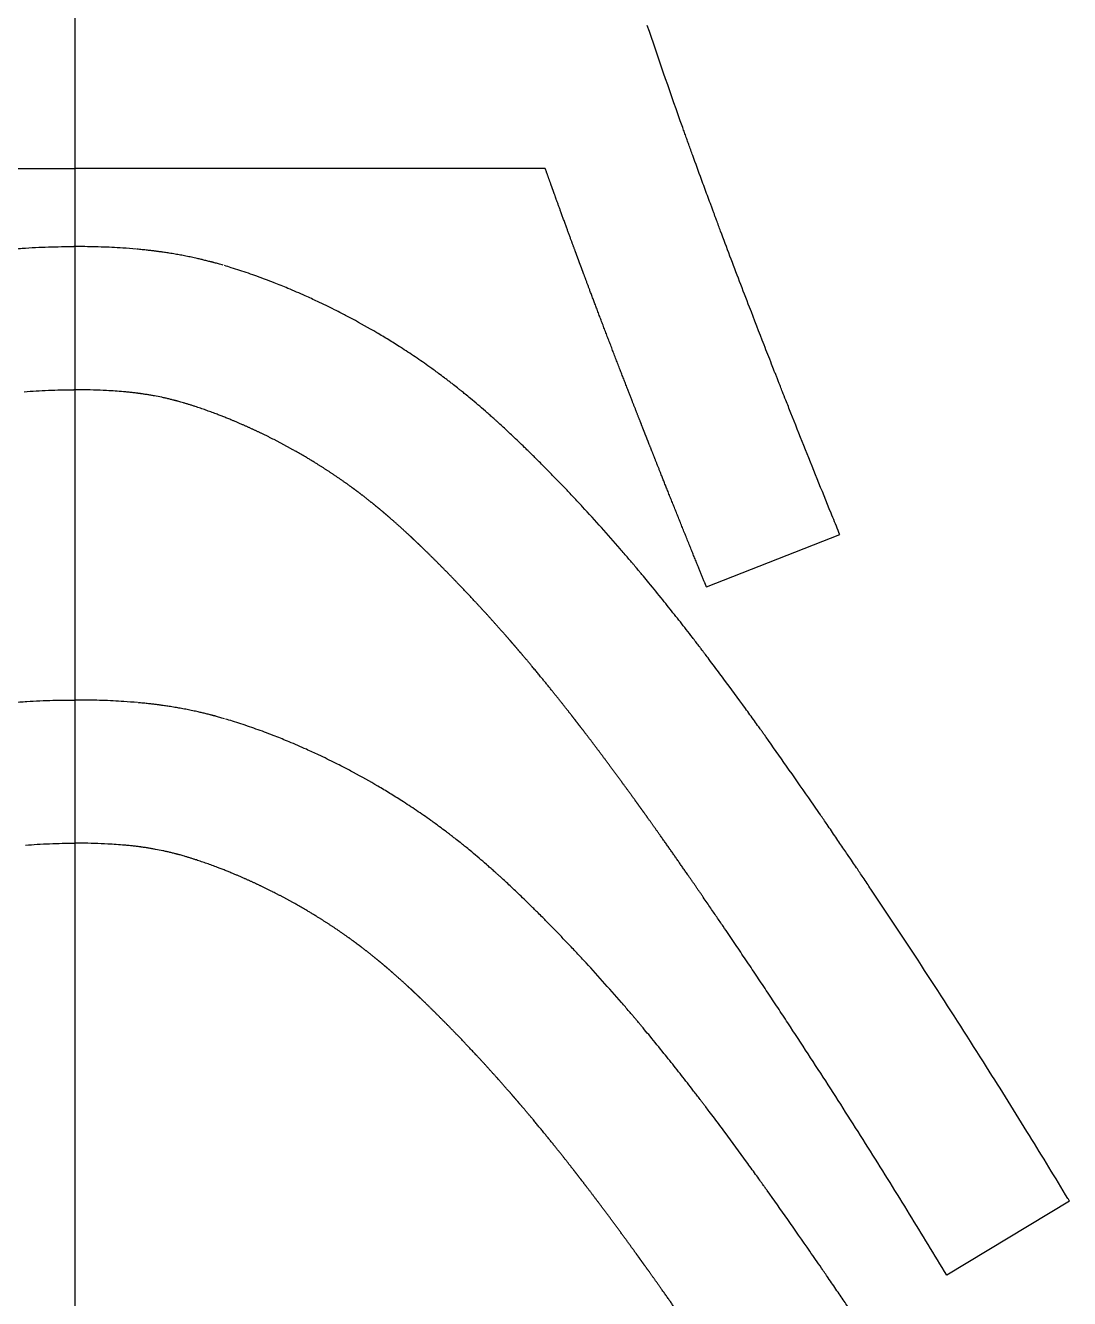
# Model space of a CAD drawing. Header units: millimetres. Extents: x -2789 to 12250, y -4440 to 7168.
# Drawn here: x 3091.3 to 3419.3, y 3154.4 to 3554.5 of the extents above; entities that cross this region are included whole.
import ezdxf

# ---------------------------------------------------------------- set-up
doc = ezdxf.new("R2010")
doc.units = ezdxf.units.MM
doc.header["$MEASUREMENT"] = 0

msp = doc.modelspace()

# ---------------------------------------------------------------- linework, layer by layer
for p, q in [((3106.83301, 785.88064), (3106.83301, 6597.78693)), ((3305.19166, 3378.03995), (3347.06232, 3394.53578)), ((3419.25989, 3184.98257), (3380.72885, 3161.73696))]:
    msp.add_line(p, q)
at = {"color": 7, "linetype": 'Continuous', "lineweight": 25}
for p in [(2959.09079, 3509.46572), (3254.57522, 3509.46572)]:
    msp.add_line(p, (3106.83301, 3509.46572), dxfattribs=at)
at = {"color": 7, "linetype": 'Continuous'}
for points, knots in [([(3347.06232, 3394.53578), (3346.89611, 3394.94388), (3346.73017, 3395.35146), (3345.81797, 3397.59279), (3345.07721, 3399.41593), (3342.87202, 3404.85248), (3341.42477, 3408.43278), (3337.15167, 3419.04138), (3334.39446, 3425.93742), (3331.18782, 3434.02074), (3330.65065, 3435.37708), (3329.7709, 3437.60215), (3329.42609, 3438.47521), (3328.85874, 3439.9133), (3328.63543, 3440.47976), (3328.28812, 3441.36141), (3328.16322, 3441.67859), (3327.96992, 3442.16968), (3327.9007, 3442.34558), (3327.75617, 3442.71292), (3327.67392, 3442.92204), (3327.51421, 3443.32821), (3327.43992, 3443.51718), (3327.29574, 3443.88404), (3327.22464, 3444.06498), (3327.08265, 3444.42644), (3327.01163, 3444.60728), (3326.79851, 3445.15007), (3326.65625, 3445.51256), (3326.23054, 3446.59785), (3325.94782, 3447.31931), (3324.87485, 3450.06011), (3324.09054, 3452.0692), (3321.75941, 3458.05769), (3320.23401, 3461.99928), (3317.68461, 3468.62671), (3316.64605, 3471.33834), (3313.57303, 3479.39772), (3311.58122, 3484.66994), (3309.22015, 3490.98039), (3308.79679, 3492.1144), (3308.20114, 3493.71343), (3308.02645, 3494.18282), (3307.73229, 3494.974), (3307.61256, 3495.29622), (3307.42875, 3495.79122), (3307.363, 3495.96835), (3307.2222, 3496.34782), (3307.14714, 3496.55017), (3306.99895, 3496.94985), (3306.92551, 3497.14801), (3306.70716, 3497.73741), (3306.56145, 3498.13104), (3306.10337, 3499.36953), (3305.79245, 3500.2116), (3304.86412, 3502.73026), (3304.25066, 3504.40052), (3302.71321, 3508.60158), (3301.79649, 3511.12055), (3300.47804, 3514.76415), (3300.06443, 3515.91027), (3299.47861, 3517.53794), (3299.30401, 3518.02361), (3299.04081, 3518.7566), (3298.95034, 3519.00872), (3298.7642, 3519.52776), (3298.67061, 3519.78888), (3298.48438, 3520.30887), (3298.39144, 3520.56855), (3298.11274, 3521.34778), (3297.92722, 3521.86721), (3297.48663, 3523.10242), (3297.23181, 3523.81814), (3296.97751, 3524.53375), (3293.42403, 3534.53345), (3289.97163, 3544.51077), (3286.62026, 3554.46572)], [0.6353648778, 0.6353648778, 0.6353648778, 0.6353648778, 0.6381080486, 0.6381080486, 0.6504703768, 0.6504703768, 0.6751950331, 0.6751950331, 0.7246443456, 0.7246443456, 0.7346799119, 0.7346799119, 0.7411940781, 0.7411940781, 0.7454541819, 0.7454541819, 0.74782528, 0.74782528, 0.7491711349, 0.7491711349, 0.7506664275, 0.7506664275, 0.7518736709, 0.7518736709, 0.7530809144, 0.7530809144, 0.7542881579, 0.7542881579, 0.7567026448, 0.7567026448, 0.7615316186, 0.7615316186, 0.7750933268, 0.7750933268, 0.8022167431, 0.8022167431, 0.8212951958, 0.8212951958, 0.8594521014, 0.8594521014, 0.8678520237, 0.8678520237, 0.8713555298, 0.8713555298, 0.8737531366, 0.8737531366, 0.8751033197, 0.8751033197, 0.8764535029, 0.8764535029, 0.877803686, 0.877803686, 0.8805040523, 0.8805040523, 0.8863003435, 0.8863003435, 0.897892926, 0.897892926, 0.9156187577, 0.9156187577, 0.9237681115, 0.9237681115, 0.9272584919, 0.9272584919, 0.9290622646, 0.9290622646, 0.9308660373, 0.9308660373, 0.93266981, 0.93266981, 0.9362773554, 0.9362773554, 0.941249614, 0.941249614, 0.941249614, 1.0107302972, 1.0107302972, 1.0107302972, 1.0107302972]), ([(3086.87648, 3484.18033), (3088.36493, 3484.31373), (3089.84089, 3484.42675), (3092.67405, 3484.61091), (3094.04058, 3484.68518), (3096.78394, 3484.80824), (3098.15765, 3484.85666), (3100.8919, 3484.92946), (3102.25475, 3484.95398), (3104.56912, 3484.97792), (3105.52276, 3484.98262), (3106.47426, 3484.98257)], [0.00007817154, 0.00007817154, 0.00007817154, 0.00007817154, 0.00433148743, 0.00433148743, 0.00830990933, 0.00830990933, 0.01228833123, 0.01228833123, 0.01626675313, 0.01626675313, 0.01906552462, 0.01906552462, 0.01906552462, 0.01906552462]), ([(3126.06771, 3484.18033), (3124.64066, 3484.30823), (3123.22254, 3484.41761), (3120.67427, 3484.58567), (3119.54435, 3484.65002), (3117.27117, 3484.76126), (3116.13382, 3484.80773), (3112.72204, 3484.92175), (3110.46035, 3484.96337), (3107.62961, 3484.98087), (3107.04939, 3484.9826), (3106.46994, 3484.98257)], [0.00007817154, 0.00007817154, 0.00007817154, 0.00007817154, 0.0041624689, 0.0041624689, 0.00746213453, 0.00746213453, 0.01076180017, 0.01076180017, 0.01736113144, 0.01736113144, 0.01906552462, 0.01906552462, 0.01906552462, 0.01906552462]), ([(3153.38346, 3479.10717), (3152.88074, 3479.25256), (3152.36547, 3479.40006), (3151.66556, 3479.59757), (3151.43458, 3479.66218), (3151.03595, 3479.77276), (3150.86639, 3479.81945), (3150.60979, 3479.88942), (3150.52683, 3479.91192), (3150.40606, 3479.94451), (3150.37151, 3479.95381), (3150.32134, 3479.96729), (3150.30494, 3479.97169), (3150.26816, 3479.98155), (3150.23824, 3479.98955), (3150.19147, 3480.00204), (3150.17099, 3480.0075), (3150.12147, 3480.02069), (3150.09333, 3480.02818), (3150.03755, 3480.04301), (3150.00984, 3480.05037), (3149.92726, 3480.07227), (3149.87292, 3480.08664), (3149.71377, 3480.12862), (3149.61629, 3480.15421), (3149.41362, 3480.20719), (3149.30939, 3480.23433), (3149.0981, 3480.28905), (3148.99283, 3480.31618), (3148.6785, 3480.39678), (3148.47198, 3480.44919), (3148.06019, 3480.55265), (3147.85382, 3480.60399), (3147.23293, 3480.75681), (3146.81782, 3480.8568), (3145.98962, 3481.05202), (3145.5755, 3481.14752), (3144.58782, 3481.37034), (3144.00845, 3481.49706), (3142.83653, 3481.74494), (3142.25345, 3481.86412), (3141.09279, 3482.09375), (3140.51444, 3482.20437), (3139.39178, 3482.41155), (3138.84817, 3482.50834), (3137.68344, 3482.70855), (3137.05323, 3482.81248), (3135.91344, 3482.99242), (3135.40887, 3483.0693), (3134.65516, 3483.18001), (3134.40924, 3483.21548), (3134.02283, 3483.27025), (3133.88227, 3483.28998), (3133.5777, 3483.33223), (3133.41237, 3483.35486), (3133.13253, 3483.39276), (3133.01053, 3483.40914), (3132.79802, 3483.43734), (3132.71156, 3483.44871), (3132.54194, 3483.47085), (3132.45477, 3483.48215), (3132.18454, 3483.51692), (3131.9981, 3483.54052), (3131.62921, 3483.58647), (3131.4447, 3483.60908), (3130.82373, 3483.68402), (3130.38122, 3483.73553), (3129.42266, 3483.84327), (3128.90217, 3483.89949), (3127.79492, 3484.01426), (3127.21, 3484.07232), (3126.50158, 3484.13993), (3126.3754, 3484.15187), (3126.24932, 3484.16368)], [0.0049469751, 0.0049469751, 0.0049469751, 0.0049469751, 0.0548192393, 0.0548192393, 0.0812972154, 0.0812972154, 0.1033127945, 0.1033127945, 0.1135452916, 0.1135452916, 0.1185151523, 0.1185151523, 0.1213829772, 0.1213829772, 0.124250802, 0.124250802, 0.1271186269, 0.1271186269, 0.1299864518, 0.1299864518, 0.1328542766, 0.1328542766, 0.1385899263, 0.1385899263, 0.1500612257, 0.1500612257, 0.1615325252, 0.1615325252, 0.1730038246, 0.1730038246, 0.1959464234, 0.1959464234, 0.2188890223, 0.2188890223, 0.26477422, 0.26477422, 0.3106594177, 0.3106594177, 0.3740237964, 0.3740237964, 0.4373881752, 0.4373881752, 0.5007525539, 0.5007525539, 0.5601917582, 0.5601917582, 0.6294633132, 0.6294633132, 0.6838338807, 0.6838338807, 0.7103079357, 0.7103079357, 0.7257488697, 0.7257488697, 0.7423011572, 0.7423011572, 0.7562130128, 0.7562130128, 0.7668279282, 0.7668279282, 0.7774428436, 0.7774428436, 0.7986726744, 0.7986726744, 0.8199025053, 0.8199025053, 0.8696047105, 0.8696047105, 0.9253298615, 0.9253298615, 0.9845774094, 0.9845774094, 0.9974194251, 0.9974194251, 0.9974194251, 0.9974194251]), ([(3340.97251, 3306.45413), (3339.73521, 3308.25168), (3338.51841, 3310.01429), (3334.92911, 3315.19776), (3332.61774, 3318.51423), (3328.15764, 3324.86923), (3326.00838, 3327.90851), (3323.71362, 3331.12689), (3323.48712, 3331.44424), (3323.0337, 3332.07894), (3322.83459, 3332.35743), (3322.43006, 3332.92255), (3322.25468, 3333.16743), (3321.93373, 3333.61521), (3321.77288, 3333.83948), (3321.16698, 3334.6837), (3320.72436, 3335.29928), (3319.33067, 3337.2339), (3318.38502, 3338.54121), (3315.14705, 3342.99876), (3312.89144, 3346.07105), (3309.55249, 3350.56822), (3308.43665, 3352.06224), (3306.77956, 3354.26741), (3306.23054, 3354.99574), (3305.32114, 3356.19837), (3304.95892, 3356.67637), (3304.40146, 3357.41042), (3304.2077, 3357.66525), (3303.92774, 3358.03308), (3303.83909, 3358.14949), (3303.61295, 3358.44624), (3303.47362, 3358.62891), (3303.15996, 3359.0398), (3302.98504, 3359.26874), (3302.64629, 3359.71156), (3302.47918, 3359.92978), (3302.14438, 3360.36649), (3301.97695, 3360.58466), (3301.47456, 3361.23859), (3301.13947, 3361.67382), (3300.15014, 3362.95603), (3299.49744, 3363.79831), (3297.60491, 3366.23003), (3296.3701, 3367.8034), (3293.91486, 3370.90504), (3292.69515, 3372.43246), (3290.013, 3375.76126), (3288.55473, 3377.55116), (3286.53902, 3379.99715), (3285.97205, 3380.68203), (3285.09432, 3381.7374), (3284.78195, 3382.11203), (3284.23792, 3382.76278), (3284.00879, 3383.03634), (3283.61948, 3383.50026), (3283.44813, 3383.70414), (3283.09717, 3384.12113), (3282.91456, 3384.33781), (3282.55542, 3384.76327), (3282.37684, 3384.9745), (3282.01938, 3385.39668), (3281.84049, 3385.60766), (3281.3033, 3386.24023), (3280.94441, 3386.66157), (3279.76275, 3388.04472), (3278.9385, 3389.00288), (3276.15648, 3392.21461), (3274.18976, 3394.44812), (3270.23532, 3398.86553), (3268.24718, 3401.04985), (3265.29408, 3404.24041), (3264.34499, 3405.25776), (3262.9295, 3406.76302), (3262.45516, 3407.2654), (3261.58558, 3408.18264), (3261.19016, 3408.59838), (3260.38079, 3409.44663), (3259.96518, 3409.88077), (3259.13927, 3410.74047), (3258.72697, 3411.16813), (3257.49202, 3412.44458), (3256.6731, 3413.28501), (3255.03279, 3414.95667), (3254.21269, 3415.78652), (3252.91169, 3417.09352), (3252.43, 3417.57538), (3251.64021, 3418.36201), (3251.33534, 3418.66484), (3250.73219, 3419.26236), (3250.4027, 3419.58785), (3249.72805, 3420.25214), (3249.39404, 3420.57988), (3248.7296, 3421.22968), (3248.39829, 3421.55259), (3247.40855, 3422.51392), (3246.75333, 3423.1459), (3245.53255, 3424.31484), (3244.96946, 3424.85058), (3243.84634, 3425.91216), (3243.28725, 3426.43703), (3242.27136, 3427.38424), (3241.81071, 3427.81127), (3240.89531, 3428.65476), (3240.44082, 3429.071), (3239.73076, 3429.71725), (3239.48124, 3429.94356), (3239.13518, 3430.25635), (3239.03049, 3430.35083), (3238.8221, 3430.53857), (3238.71619, 3430.63384), (3238.43828, 3430.88348), (3238.25721, 3431.04579), (3237.68422, 3431.55796), (3237.29374, 3431.90492), (3236.51267, 3432.59502), (3236.12269, 3432.93759), (3234.95408, 3433.95806), (3234.17578, 3434.62957), (3232.62952, 3435.94758), (3231.85747, 3436.59762), (3230.52458, 3437.70551), (3229.96755, 3438.16419), (3229.01907, 3438.93777), (3228.6291, 3439.25365), (3227.97088, 3439.7833), (3227.69878, 3440.00122), (3226.88342, 3440.65105), (3226.32524, 3441.09144), (3225.4333, 3441.78774), (3225.10147, 3442.04523), (3224.46061, 3442.53965), (3224.14458, 3442.78213), (3223.51894, 3443.25935), (3223.20554, 3443.49704), (3222.2636, 3444.20733), (3221.63334, 3444.67712), (3220.09574, 3445.81004), (3219.18426, 3446.47058), (3217.51264, 3447.66214), (3216.75196, 3448.19695), (3215.23792, 3449.24739), (3214.47766, 3449.76793), (3212.18726, 3451.31548), (3210.6475, 3452.32838), (3207.85946, 3454.11357), (3206.61398, 3454.89381), (3204.1197, 3456.42299), (3202.86468, 3457.1759), (3199.07638, 3459.39947), (3196.52308, 3460.83348), (3192.82282, 3462.81936), (3191.71034, 3463.40474), (3189.83128, 3464.37409), (3189.07032, 3464.76134), (3187.43747, 3465.58119), (3186.56974, 3466.0103), (3184.79518, 3466.87346), (3183.89977, 3467.30186), (3182.36571, 3468.02421), (3181.72361, 3468.32321), (3180.44664, 3468.91062), (3179.80848, 3469.20064), (3178.25759, 3469.89672), (3177.35392, 3470.29506), (3175.53925, 3471.08083), (3174.63136, 3471.46678), (3172.26515, 3472.45375), (3170.81506, 3473.0401), (3168.46277, 3473.96129), (3167.56392, 3474.30617), (3164.86573, 3475.31974), (3163.0809, 3475.9616), (3159.50179, 3477.19238), (3157.71005, 3477.77999), (3155.19219, 3478.56445), (3154.46823, 3478.78523), (3153.74383, 3479.00131)], [0.0000881401, 0.0000881401, 0.0000881401, 0.0000881401, 0.0230739635, 0.0230739635, 0.0690456102, 0.0690456102, 0.1150172569, 0.1150172569, 0.1200936687, 0.1200936687, 0.1251700805, 0.1251700805, 0.1281846068, 0.1281846068, 0.1311991331, 0.1311991331, 0.1395234172, 0.1395234172, 0.1575039871, 0.1575039871, 0.2015762351, 0.2015762351, 0.2240403098, 0.2240403098, 0.2352663191, 0.2352663191, 0.2427415254, 0.2427415254, 0.2467575157, 0.2467575157, 0.2486801416, 0.2486801416, 0.2513683885, 0.2513683885, 0.2544087174, 0.2544087174, 0.2574490463, 0.2574490463, 0.2604893752, 0.2604893752, 0.2665700329, 0.2665700329, 0.2784886501, 0.2784886501, 0.301236989, 0.301236989, 0.3239853279, 0.3239853279, 0.3515316899, 0.3515316899, 0.3623574913, 0.3623574913, 0.368340525, 0.368340525, 0.3727791827, 0.3727791827, 0.3759534146, 0.3759534146, 0.3791276465, 0.3791276465, 0.3823018784, 0.3823018784, 0.3854761103, 0.3854761103, 0.3918245741, 0.3918245741, 0.4063683106, 0.4063683106, 0.4407929316, 0.4407929316, 0.4752175527, 0.4752175527, 0.4915866436, 0.4915866436, 0.4996176001, 0.4996176001, 0.5062154801, 0.5062154801, 0.5130125157, 0.5130125157, 0.5198095512, 0.5198095512, 0.5334036223, 0.5334036223, 0.5469976933, 0.5469976933, 0.5549964481, 0.5549964481, 0.5600865822, 0.5600865822, 0.5651767163, 0.5651767163, 0.5702668504, 0.5702668504, 0.5753569845, 0.5753569845, 0.5855372528, 0.5855372528, 0.5944504347, 0.5944504347, 0.6033636166, 0.6033636166, 0.6108278518, 0.6108278518, 0.6182677303, 0.6182677303, 0.6224757777, 0.6224757777, 0.6241300681, 0.6241300681, 0.6257843585, 0.6257843585, 0.6283948275, 0.6283948275, 0.634168178, 0.634168178, 0.6399415285, 0.6399415285, 0.6514862653, 0.6514862653, 0.6630310021, 0.6630310021, 0.6714337327, 0.6714337327, 0.6772964209, 0.6772964209, 0.6814368736, 0.6814368736, 0.689717779, 0.689717779, 0.6945765508, 0.6945765508, 0.699043701, 0.699043701, 0.7035108512, 0.7035108512, 0.7124451515, 0.7124451515, 0.7252352906, 0.7252352906, 0.7357446605, 0.7357446605, 0.7462540304, 0.7462540304, 0.7672727702, 0.7672727702, 0.7840053674, 0.7840053674, 0.8007379646, 0.8007379646, 0.8342031589, 0.8342031589, 0.848483994, 0.848483994, 0.8582032973, 0.8582032973, 0.8692823791, 0.8692823791, 0.8803614609, 0.8803614609, 0.8880864143, 0.8880864143, 0.8958113677, 0.8958113677, 0.9068676761, 0.9068676761, 0.9179239846, 0.9179239846, 0.9356643507, 0.9356643507, 0.9466259371, 0.9466259371, 0.96854911, 0.96854911, 0.9904722828, 0.9904722828, 0.9993125159, 0.9993125159, 0.9993125159, 0.9993125159]), ([(3122.05078, 3439.35997), (3120.3017, 3439.51673), (3118.55045, 3439.63809), (3115.38307, 3439.80333), (3113.99779, 3439.85855), (3111.20454, 3439.93848), (3109.79043, 3439.96353), (3107.73515, 3439.98014), (3107.1049, 3439.9826), (3106.4721, 3439.98257)], [0.00007817154, 0.00007817154, 0.00007817154, 0.00007817154, 0.00681057953, 0.00681057953, 0.01183370575, 0.01183370575, 0.01685683197, 0.01685683197, 0.01906552462, 0.01906552462, 0.01906552462, 0.01906552462]), ([(3087.23739, 3341.68474), (3088.72584, 3341.81814), (3090.20181, 3341.93116), (3093.03496, 3342.11532), (3094.40149, 3342.18959), (3097.14485, 3342.31265), (3098.51856, 3342.36107), (3101.25281, 3342.43387), (3102.61566, 3342.45839), (3104.93003, 3342.48233), (3105.88367, 3342.48703), (3106.83517, 3342.48698)], [0.00007817154, 0.00007817154, 0.00007817154, 0.00007817154, 0.00433148743, 0.00433148743, 0.00830990933, 0.00830990933, 0.01228833123, 0.01228833123, 0.01626675313, 0.01626675313, 0.01906552462, 0.01906552462, 0.01906552462, 0.01906552462]), ([(3126.42862, 3341.68474), (3125.00157, 3341.81264), (3123.58345, 3341.92202), (3121.03518, 3342.09008), (3119.90526, 3342.15443), (3117.63208, 3342.26567), (3116.49473, 3342.31214), (3113.08295, 3342.42616), (3110.82126, 3342.46778), (3107.99052, 3342.48528), (3107.4103, 3342.48701), (3106.83085, 3342.48698)], [0.00007817154, 0.00007817154, 0.00007817154, 0.00007817154, 0.0041624689, 0.0041624689, 0.00746213453, 0.00746213453, 0.01076180017, 0.01076180017, 0.01736113144, 0.01736113144, 0.01906552462, 0.01906552462, 0.01906552462, 0.01906552462]), ([(3153.74437, 3336.61158), (3153.24165, 3336.75697), (3152.72638, 3336.90447), (3152.02647, 3337.10198), (3151.7955, 3337.16659), (3151.39686, 3337.27717), (3151.2273, 3337.32386), (3150.9707, 3337.39383), (3150.88774, 3337.41633), (3150.76697, 3337.44892), (3150.73242, 3337.45822), (3150.68225, 3337.4717), (3150.66585, 3337.4761), (3150.62907, 3337.48596), (3150.59915, 3337.49396), (3150.55238, 3337.50645), (3150.5319, 3337.51191), (3150.48238, 3337.5251), (3150.45424, 3337.53259), (3150.39846, 3337.54742), (3150.37075, 3337.55478), (3150.28817, 3337.57668), (3150.23383, 3337.59105), (3150.07468, 3337.63304), (3149.9772, 3337.65862), (3149.77454, 3337.7116), (3149.6703, 3337.73874), (3149.45901, 3337.79346), (3149.35374, 3337.82059), (3149.03941, 3337.90119), (3148.83289, 3337.9536), (3148.4211, 3338.05706), (3148.21473, 3338.1084), (3147.59384, 3338.26122), (3147.17873, 3338.36121), (3146.35053, 3338.55643), (3145.93641, 3338.65193), (3144.94873, 3338.87475), (3144.36936, 3339.00147), (3143.19744, 3339.24935), (3142.61436, 3339.36853), (3141.4537, 3339.59816), (3140.87535, 3339.70878), (3139.75269, 3339.91596), (3139.20908, 3340.01275), (3138.04435, 3340.21296), (3137.41414, 3340.31689), (3136.27435, 3340.49683), (3135.76978, 3340.57371), (3135.01607, 3340.68442), (3134.77015, 3340.71989), (3134.38374, 3340.77466), (3134.24318, 3340.79439), (3133.93861, 3340.83664), (3133.77328, 3340.85927), (3133.49344, 3340.89717), (3133.37145, 3340.91355), (3133.15894, 3340.94175), (3133.07247, 3340.95312), (3132.90285, 3340.97526), (3132.81568, 3340.98656), (3132.54545, 3341.02133), (3132.35901, 3341.04493), (3131.99012, 3341.09088), (3131.80561, 3341.11349), (3131.18464, 3341.18843), (3130.74213, 3341.23994), (3129.78357, 3341.34768), (3129.26308, 3341.40391), (3128.15583, 3341.51867), (3127.57091, 3341.57673), (3126.86249, 3341.64434), (3126.73631, 3341.65628), (3126.61023, 3341.66809)], [0.0049469751, 0.0049469751, 0.0049469751, 0.0049469751, 0.0548192393, 0.0548192393, 0.0812972154, 0.0812972154, 0.1033127945, 0.1033127945, 0.1135452916, 0.1135452916, 0.1185151523, 0.1185151523, 0.1213829772, 0.1213829772, 0.124250802, 0.124250802, 0.1271186269, 0.1271186269, 0.1299864518, 0.1299864518, 0.1328542766, 0.1328542766, 0.1385899263, 0.1385899263, 0.1500612257, 0.1500612257, 0.1615325252, 0.1615325252, 0.1730038246, 0.1730038246, 0.1959464234, 0.1959464234, 0.2188890223, 0.2188890223, 0.26477422, 0.26477422, 0.3106594177, 0.3106594177, 0.3740237964, 0.3740237964, 0.4373881752, 0.4373881752, 0.5007525539, 0.5007525539, 0.5601917582, 0.5601917582, 0.6294633132, 0.6294633132, 0.6838338807, 0.6838338807, 0.7103079357, 0.7103079357, 0.7257488697, 0.7257488697, 0.7423011572, 0.7423011572, 0.7562130128, 0.7562130128, 0.7668279282, 0.7668279282, 0.7774428436, 0.7774428436, 0.7986726744, 0.7986726744, 0.8199025053, 0.8199025053, 0.8696047105, 0.8696047105, 0.9253298615, 0.9253298615, 0.9845774094, 0.9845774094, 0.9974194251, 0.9974194251, 0.9974194251, 0.9974194251]), ([(3341.33342, 3163.95854), (3340.09612, 3165.75609), (3338.87932, 3167.5187), (3335.29002, 3172.70217), (3332.97865, 3176.01864), (3328.51855, 3182.37364), (3326.36929, 3185.41292), (3324.07453, 3188.6313), (3323.84803, 3188.94866), (3323.39461, 3189.58335), (3323.1955, 3189.86184), (3322.79097, 3190.42696), (3322.61559, 3190.67184), (3322.29464, 3191.11962), (3322.1338, 3191.34389), (3321.52789, 3192.18811), (3321.08527, 3192.80369), (3319.69158, 3194.73831), (3318.74593, 3196.04562), (3315.50796, 3200.50317), (3313.25235, 3203.57546), (3309.9134, 3208.07263), (3308.79756, 3209.56665), (3307.14047, 3211.77182), (3306.59145, 3212.50015), (3305.68205, 3213.70278), (3305.31983, 3214.18078), (3304.76237, 3214.91483), (3304.56861, 3215.16966), (3304.28865, 3215.53749), (3304.2, 3215.6539), (3303.97386, 3215.95065), (3303.83453, 3216.13332), (3303.52087, 3216.54421), (3303.34595, 3216.77315), (3303.00721, 3217.21597), (3302.84009, 3217.43419), (3302.50529, 3217.8709), (3302.33786, 3218.08907), (3301.83547, 3218.743), (3301.50038, 3219.17823), (3300.51105, 3220.46044), (3299.85835, 3221.30272), (3297.96582, 3223.73444), (3296.73101, 3225.30781), (3294.27578, 3228.40945), (3293.05606, 3229.93687), (3290.37391, 3233.26567), (3288.91564, 3235.05557), (3286.89993, 3237.50156), (3286.33296, 3238.18644), (3285.45523, 3239.24181), (3285.14286, 3239.61644), (3284.59883, 3240.26719), (3284.3697, 3240.54075), (3283.98039, 3241.00467), (3283.80904, 3241.20855), (3283.45808, 3241.62554), (3283.27547, 3241.84222), (3282.91633, 3242.26768), (3282.73775, 3242.47891), (3282.38029, 3242.90109), (3282.2014, 3243.11207), (3281.66421, 3243.74464), (3281.30532, 3244.16598), (3280.12366, 3245.54913), (3279.29941, 3246.50729), (3276.51739, 3249.71902), (3274.55067, 3251.95253), (3270.59623, 3256.36994), (3268.6081, 3258.55426), (3265.65499, 3261.74482), (3264.7059, 3262.76217), (3263.29041, 3264.26743), (3262.81607, 3264.76981), (3261.94649, 3265.68705), (3261.55107, 3266.10279), (3260.7417, 3266.95104), (3260.32609, 3267.38518), (3259.50018, 3268.24488), (3259.08788, 3268.67254), (3257.85293, 3269.94899), (3257.03401, 3270.78942), (3255.3937, 3272.46109), (3254.5736, 3273.29093), (3253.2726, 3274.59793), (3252.79091, 3275.07979), (3252.00112, 3275.86642), (3251.69625, 3276.16925), (3251.0931, 3276.76677), (3250.76361, 3277.09226), (3250.08896, 3277.75655), (3249.75495, 3278.08429), (3249.09051, 3278.73409), (3248.7592, 3279.057), (3247.76946, 3280.01833), (3247.11424, 3280.65031), (3245.89346, 3281.81925), (3245.33037, 3282.35499), (3244.20725, 3283.41657), (3243.64816, 3283.94144), (3242.63227, 3284.88865), (3242.17162, 3285.31568), (3241.25622, 3286.15917), (3240.80173, 3286.57541), (3240.09167, 3287.22166), (3239.84215, 3287.44797), (3239.49609, 3287.76076), (3239.3914, 3287.85524), (3239.18301, 3288.04298), (3239.0771, 3288.13825), (3238.79919, 3288.38789), (3238.61812, 3288.5502), (3238.04513, 3289.06237), (3237.65465, 3289.40934), (3236.87358, 3290.09943), (3236.4836, 3290.442), (3235.31499, 3291.46247), (3234.53669, 3292.13398), (3232.99043, 3293.45199), (3232.21838, 3294.10203), (3230.88549, 3295.20992), (3230.32846, 3295.6686), (3229.37998, 3296.44218), (3228.99001, 3296.75806), (3228.33179, 3297.28771), (3228.05969, 3297.50563), (3227.24433, 3298.15546), (3226.68615, 3298.59585), (3225.79421, 3299.29215), (3225.46238, 3299.54964), (3224.82152, 3300.04407), (3224.50549, 3300.28654), (3223.87985, 3300.76376), (3223.56645, 3301.00145), (3222.62451, 3301.71174), (3221.99425, 3302.18153), (3220.45665, 3303.31445), (3219.54517, 3303.975), (3217.87355, 3305.16655), (3217.11287, 3305.70136), (3215.59883, 3306.7518), (3214.83857, 3307.27235), (3212.54817, 3308.81989), (3211.00841, 3309.83279), (3208.22037, 3311.61798), (3206.97489, 3312.39822), (3204.48062, 3313.9274), (3203.22559, 3314.68031), (3199.4373, 3316.90388), (3196.88399, 3318.33789), (3193.18373, 3320.32377), (3192.07125, 3320.90915), (3190.19219, 3321.8785), (3189.43123, 3322.26575), (3187.79838, 3323.0856), (3186.93065, 3323.51471), (3185.15609, 3324.37787), (3184.26068, 3324.80627), (3182.72662, 3325.52862), (3182.08452, 3325.82762), (3180.80755, 3326.41503), (3180.16939, 3326.70505), (3178.6185, 3327.40113), (3177.71484, 3327.79947), (3175.90016, 3328.58524), (3174.99227, 3328.97119), (3172.62606, 3329.95816), (3171.17597, 3330.54451), (3168.82368, 3331.4657), (3167.92483, 3331.81058), (3165.22664, 3332.82415), (3163.44181, 3333.46601), (3159.8627, 3334.69679), (3158.07096, 3335.2844), (3155.5531, 3336.06886), (3154.82914, 3336.28964), (3154.10474, 3336.50572)], [0.0000881401, 0.0000881401, 0.0000881401, 0.0000881401, 0.0230739635, 0.0230739635, 0.0690456102, 0.0690456102, 0.1150172569, 0.1150172569, 0.1200936687, 0.1200936687, 0.1251700805, 0.1251700805, 0.1281846068, 0.1281846068, 0.1311991331, 0.1311991331, 0.1395234172, 0.1395234172, 0.1575039871, 0.1575039871, 0.2015762351, 0.2015762351, 0.2240403098, 0.2240403098, 0.2352663191, 0.2352663191, 0.2427415254, 0.2427415254, 0.2467575157, 0.2467575157, 0.2486801416, 0.2486801416, 0.2513683885, 0.2513683885, 0.2544087174, 0.2544087174, 0.2574490463, 0.2574490463, 0.2604893752, 0.2604893752, 0.2665700329, 0.2665700329, 0.2784886501, 0.2784886501, 0.301236989, 0.301236989, 0.3239853279, 0.3239853279, 0.3515316899, 0.3515316899, 0.3623574913, 0.3623574913, 0.368340525, 0.368340525, 0.3727791827, 0.3727791827, 0.3759534146, 0.3759534146, 0.3791276465, 0.3791276465, 0.3823018784, 0.3823018784, 0.3854761103, 0.3854761103, 0.3918245741, 0.3918245741, 0.4063683106, 0.4063683106, 0.4407929316, 0.4407929316, 0.4752175527, 0.4752175527, 0.4915866436, 0.4915866436, 0.4996176001, 0.4996176001, 0.5062154801, 0.5062154801, 0.5130125157, 0.5130125157, 0.5198095512, 0.5198095512, 0.5334036223, 0.5334036223, 0.5469976933, 0.5469976933, 0.5549964481, 0.5549964481, 0.5600865822, 0.5600865822, 0.5651767163, 0.5651767163, 0.5702668504, 0.5702668504, 0.5753569845, 0.5753569845, 0.5855372528, 0.5855372528, 0.5944504347, 0.5944504347, 0.6033636166, 0.6033636166, 0.6108278518, 0.6108278518, 0.6182677303, 0.6182677303, 0.6224757777, 0.6224757777, 0.6241300681, 0.6241300681, 0.6257843585, 0.6257843585, 0.6283948275, 0.6283948275, 0.634168178, 0.634168178, 0.6399415285, 0.6399415285, 0.6514862653, 0.6514862653, 0.6630310021, 0.6630310021, 0.6714337327, 0.6714337327, 0.6772964209, 0.6772964209, 0.6814368736, 0.6814368736, 0.689717779, 0.689717779, 0.6945765508, 0.6945765508, 0.699043701, 0.699043701, 0.7035108512, 0.7035108512, 0.7124451515, 0.7124451515, 0.7252352906, 0.7252352906, 0.7357446605, 0.7357446605, 0.7462540304, 0.7462540304, 0.7672727702, 0.7672727702, 0.7840053674, 0.7840053674, 0.8007379646, 0.8007379646, 0.8342031589, 0.8342031589, 0.848483994, 0.848483994, 0.8582032973, 0.8582032973, 0.8692823791, 0.8692823791, 0.8803614609, 0.8803614609, 0.8880864143, 0.8880864143, 0.8958113677, 0.8958113677, 0.9068676761, 0.9068676761, 0.9179239846, 0.9179239846, 0.9356643507, 0.9356643507, 0.9466259371, 0.9466259371, 0.96854911, 0.96854911, 0.9904722828, 0.9904722828, 0.9993125159, 0.9993125159, 0.9993125159, 0.9993125159]), ([(3419.25989, 3184.98257), (3419.09441, 3185.25687), (3418.92887, 3185.53114), (3414.77444, 3192.41121), (3410.74954, 3199.00558), (3402.23194, 3212.81325), (3397.73218, 3220.02395), (3387.79721, 3235.76116), (3382.34418, 3244.28102), (3371.34723, 3261.2298), (3365.80079, 3269.66239), (3359.11372, 3279.69203), (3357.99738, 3281.36182), (3356.05385, 3284.2609), (3355.22902, 3285.48881), (3353.71583, 3287.73682), (3353.02842, 3288.75633), (3351.92661, 3290.38772), (3351.51591, 3290.99526), (3350.58524, 3292.37082), (3350.06196, 3293.14339), (3348.76802, 3295.05027), (3347.97982, 3296.20914), (3346.29287, 3298.68397), (3345.39659, 3299.99633), (3344.00762, 3302.02663), (3343.55325, 3302.69032), (3342.74745, 3303.86647), (3342.4002, 3304.37308), (3341.7013, 3305.3922), (3341.35176, 3305.90167), (3341.00609, 3306.40528)], [0.90671888082, 0.90671888082, 0.90671888082, 0.90671888082, 0.9073546667, 0.9073546667, 0.92266866622, 0.92266866622, 0.93945340985, 0.93945340985, 0.95947253057, 0.95947253057, 0.9794916513, 0.9794916513, 0.98350162341, 0.98350162341, 0.98644464261, 0.98644464261, 0.98885881999, 0.98885881999, 0.99029158631, 0.99029158631, 0.9921174386, 0.9921174386, 0.99461972368, 0.99461972368, 0.99712200876, 0.99712200876, 0.99829772792, 0.99829772792, 0.99915799679, 0.99915799679, 0.99998888687, 0.99998888687, 0.99998888687, 0.99998888687]), ([(3122.41169, 3296.86438), (3120.66261, 3297.02114), (3118.91136, 3297.1425), (3115.74398, 3297.30774), (3114.3587, 3297.36296), (3111.56545, 3297.4429), (3110.15134, 3297.46794), (3108.09606, 3297.48455), (3107.46581, 3297.48701), (3106.83301, 3297.48698)], [0.00007817154, 0.00007817154, 0.00007817154, 0.00007817154, 0.00681057953, 0.00681057953, 0.01183370575, 0.01183370575, 0.01685683197, 0.01685683197, 0.01906552462, 0.01906552462, 0.01906552462, 0.01906552462]), ([(3393.35414, 3085.03489), (3388.0182, 3093.48416), (3382.63456, 3101.89415), (3371.70814, 3118.73421), (3366.1617, 3127.1668), (3359.47463, 3137.19644), (3358.35829, 3138.86623), (3356.41476, 3141.76531), (3355.58993, 3142.99322), (3354.07674, 3145.24123), (3353.38933, 3146.26074), (3352.28752, 3147.89213), (3351.87682, 3148.49967), (3350.94615, 3149.87523), (3350.42287, 3150.6478), (3349.12893, 3152.55468), (3348.34073, 3153.71355), (3346.65378, 3156.18838), (3345.7575, 3157.50074), (3344.36853, 3159.53104), (3343.91416, 3160.19473), (3343.10836, 3161.37088), (3342.76111, 3161.87749), (3342.06221, 3162.89661), (3341.71267, 3163.40608), (3341.367, 3163.90969)], [0.93971023482, 0.93971023482, 0.93971023482, 0.93971023482, 0.95947253057, 0.95947253057, 0.9794916513, 0.9794916513, 0.98350162341, 0.98350162341, 0.98644464261, 0.98644464261, 0.98885881999, 0.98885881999, 0.99029158631, 0.99029158631, 0.9921174386, 0.9921174386, 0.99461972368, 0.99461972368, 0.99712200876, 0.99712200876, 0.99829772792, 0.99829772792, 0.99915799679, 0.99915799679, 0.99998888687, 0.99998888687, 0.99998888687, 0.99998888687])]:
    msp.add_open_spline(points, degree=3, knots=knots, dxfattribs=at)
at = {"color": 7, "linetype": 'Continuous', "lineweight": 25}
for points, degree, knots in [([(3305.19166, 3378.03995), (3304.55026, 3379.61523), (3302.91301, 3383.64385), (3300.60803, 3389.33269), (3298.02169, 3395.74248), (3295.48325, 3402.06061), (3292.9927, 3408.28717), (3290.85534, 3413.65535), (3289.35106, 3417.44694), (3288.15964, 3420.45726), (3287.12736, 3423.07193), (3286.46947, 3424.74144), (3286.10375, 3425.67041), (3285.81953, 3426.3928), (3285.48095, 3427.25396), (3285.0704, 3428.29895), (3284.33045, 3430.1845), (3283.18888, 3433.1), (3281.89635, 3436.41112), (3280.29634, 3440.52266), (3278.08899, 3446.22183), (3275.6161, 3452.64836), (3273.19298, 3458.98821), (3270.8196, 3465.24149), (3268.78639, 3470.6375), (3267.35743, 3474.45122), (3266.36787, 3477.10238), (3265.73739, 3478.79644), (3265.38754, 3479.73786), (3265.11329, 3480.47655), (3264.80322, 3481.31263), (3264.42443, 3482.33511), (3263.74299, 3484.17756), (3262.69247, 3487.02737), (3261.2079, 3491.07279), (3259.45591, 3495.87996), (3258.02109, 3499.84487), (3257.09713, 3502.41053), (3256.60718, 3503.77517), (3256.24197, 3504.7937), (3255.29686, 3507.43499), (3254.57522, 3509.46572)], 2, [0.6364275294, 0.6364275294, 0.6364275294, 0.6434326396, 0.6544628979, 0.669169909, 0.6838769201, 0.6985839312, 0.7132909422, 0.7243212006, 0.7316747061, 0.7390282116, 0.7445433408, 0.7473009054, 0.7491392818, 0.7509776581, 0.7528160345, 0.7555735991, 0.7610887283, 0.7684422338, 0.7757957393, 0.7868259977, 0.8015330087, 0.8162400198, 0.8309470309, 0.845654042, 0.8566843003, 0.8640378058, 0.869552935, 0.8723104996, 0.874148876, 0.8759872523, 0.8778256287, 0.8805831933, 0.8860983225, 0.893451828, 0.9044820863, 0.9155123446, 0.9228658502, 0.9274617911, 0.9293001675, 0.9320577321, 0.941249614, 0.941249614, 0.941249614]), ([(3090.89341, 3439.35997), (3092.1323, 3439.47101), (3094.58247, 3439.65531), (3099.73783, 3439.9138), (3103.75172, 3439.98269), (3106.47161, 3439.98257), (3106.4721, 3439.98257)], 3, [0.00007817154, 0.00007817154, 0.00007817154, 0.00007817154, 0.00482458193, 0.00957099233, 0.01906381312, 0.01906552462, 0.01906552462, 0.01906552462, 0.01906552462]), ([(3140.88106, 3435.87882), (3140.6218, 3435.9538), (3140.07317, 3436.11143), (3139.42838, 3436.29365), (3138.98472, 3436.4165), (3138.7549, 3436.47901), (3138.64344, 3436.50896), (3138.60671, 3436.51879), (3138.43941, 3436.56336), (3138.23801, 3436.61655), (3137.8504, 3436.71774), (3137.38704, 3436.83625), (3136.83481, 3436.97371), (3136.10631, 3437.14992), (3135.17922, 3437.36447), (3133.68591, 3437.68981), (3132.12655, 3437.99749), (3130.63901, 3438.26185), (3129.47973, 3438.45321), (3128.49923, 3438.60272), (3127.794, 3438.70367), (3127.39843, 3438.75855), (3127.07026, 3438.80301), (3126.8403, 3438.83345), (3126.48482, 3438.87953), (3125.84981, 3438.95897), (3124.8455, 3439.07644), (3123.53063, 3439.2172), (3122.53427, 3439.31467), (3122.05078, 3439.35997)], 3, [0.0049469751, 0.0049469751, 0.0049469751, 0.0049469751, 0.0359617391, 0.0669765032, 0.0979912673, 0.1134986493, 0.1212523403, 0.1251291858, 0.1290060313, 0.1445134134, 0.1600207954, 0.1910355595, 0.2220503235, 0.2530650876, 0.3150946157, 0.3771241438, 0.5011832001, 0.5632127282, 0.6252422563, 0.6872717845, 0.7182865485, 0.7337939306, 0.7493013126, 0.7648086946, 0.7803160767, 0.8113308407, 0.8733603688, 0.935389897, 0.9974194251, 0.9974194251, 0.9974194251, 0.9974194251]), ([(3303.90492, 3280.93956), (3300.19278, 3286.33255), (3295.02508, 3293.74548), (3292.26632, 3297.67467), (3290.11942, 3300.71688), (3288.29396, 3303.28967), (3287.14557, 3304.90132), (3286.57894, 3305.69477), (3286.26317, 3306.13646), (3286.02447, 3306.47009), (3285.71042, 3306.9087), (3285.33428, 3307.43355), (3284.65432, 3308.3811), (3283.30438, 3310.25739), (3281.22786, 3313.12818), (3278.89194, 3316.33398), (3276.59323, 3319.4648), (3274.332, 3322.52041), (3272.1086, 3325.50041), (3270.19578, 3328.04246), (3268.98395, 3329.64238), (3268.31116, 3330.52762), (3267.7943, 3331.20624), (3267.16824, 3332.02616), (3266.40751, 3333.01964), (3265.03764, 3334.80132), (3262.92626, 3337.52445), (3260.53933, 3340.5679), (3257.58942, 3344.28504), (3254.11098, 3348.58838), (3251.54866, 3351.69806), (3250.28037, 3353.22209), (3249.57676, 3354.06328), (3249.02656, 3354.7189), (3248.41402, 3355.4462), (3247.65648, 3356.34231), (3246.28805, 3357.95215), (3243.54402, 3361.14463), (3239.24864, 3366.03175), (3234.91993, 3370.81127), (3231.80509, 3374.17309), (3229.32309, 3376.81173), (3226.71484, 3379.54192), (3224.14017, 3382.19388), (3221.8946, 3384.46962), (3220.45776, 3385.90779), (3219.65844, 3386.7028), (3219.0317, 3387.32362), (3218.33567, 3388.00994), (3217.48059, 3388.84867), (3215.95993, 3390.32867), (3213.66085, 3392.53001), (3211.45088, 3394.59745), (3210.07645, 3395.85964), (3209.32192, 3396.54579), (3208.74209, 3397.06972), (3208.06932, 3397.6733), (3207.23969, 3398.41175), (3205.75646, 3399.71656), (3203.48855, 3401.66379), (3201.2747, 3403.50142), (3199.72063, 3404.75746), (3198.20096, 3405.96369), (3195.94155, 3407.70566), (3192.68125, 3410.12019), (3186.62508, 3414.34151), (3178.24169, 3419.52471), (3171.70911, 3423.09499), (3168.00468, 3424.99264), (3165.0217, 3426.4553), (3161.88672, 3427.92366), (3158.03413, 3429.64142), (3152.70643, 3431.83798), (3145.23807, 3434.57919), (3140.88106, 3435.87882)], 2, [0.0000881401, 0.0000881401, 0.0000881401, 0.0469267827, 0.070346104, 0.0859589849, 0.1015718658, 0.1132815264, 0.1191363568, 0.1220637719, 0.124015382, 0.1259669921, 0.1279186023, 0.1308460174, 0.1367008477, 0.1484105084, 0.1640233893, 0.1796362701, 0.195249151, 0.2108620319, 0.2264749128, 0.2381845734, 0.2440394037, 0.247942624, 0.2518458442, 0.2557490644, 0.2616038947, 0.2733135554, 0.2889264362, 0.3045393171, 0.3279586384, 0.3513779597, 0.3630876204, 0.3689424507, 0.3728456709, 0.3767488911, 0.3806521114, 0.3865069417, 0.3982166023, 0.4216359237, 0.4528616854, 0.4762810067, 0.4918938876, 0.5075067684, 0.5231196493, 0.5387325302, 0.5504421908, 0.5562970212, 0.5602002414, 0.5641034616, 0.5680066818, 0.5738615122, 0.5855711728, 0.6011840537, 0.6128937143, 0.6187485447, 0.6226517649, 0.6265549851, 0.6304582053, 0.6363130356, 0.6480226963, 0.6636355772, 0.6753452378, 0.6831516783, 0.6948613389, 0.7104742198, 0.7338935411, 0.7807321837, 0.8275708263, 0.8509901476, 0.8666030285, 0.8822159094, 0.8978287902, 0.9212481115, 0.9524738733, 0.9993125159, 0.9993125159, 0.9993125159]), ([(3091.25432, 3296.86438), (3092.49322, 3296.97542), (3094.94338, 3297.15972), (3100.09874, 3297.41821), (3104.11263, 3297.4871), (3106.83252, 3297.48698), (3106.83301, 3297.48698)], 3, [0.00007817154, 0.00007817154, 0.00007817154, 0.00007817154, 0.00482458193, 0.00957099233, 0.01906381312, 0.01906552462, 0.01906552462, 0.01906552462, 0.01906552462]), ([(3141.24197, 3293.38323), (3140.98271, 3293.45821), (3140.43408, 3293.61584), (3139.78929, 3293.79806), (3139.34563, 3293.92091), (3139.11581, 3293.98342), (3139.00435, 3294.01337), (3138.96762, 3294.0232), (3138.80032, 3294.06777), (3138.59892, 3294.12096), (3138.21131, 3294.22216), (3137.74795, 3294.34066), (3137.19572, 3294.47812), (3136.46722, 3294.65433), (3135.54013, 3294.86888), (3134.04682, 3295.19423), (3132.48746, 3295.5019), (3130.99992, 3295.76626), (3129.84064, 3295.95762), (3128.86014, 3296.10713), (3128.15491, 3296.20808), (3127.75934, 3296.26296), (3127.43117, 3296.30742), (3127.20121, 3296.33786), (3126.84573, 3296.38394), (3126.21072, 3296.46338), (3125.20641, 3296.58085), (3123.89154, 3296.72161), (3122.89518, 3296.81908), (3122.41169, 3296.86438)], 3, [0.0049469751, 0.0049469751, 0.0049469751, 0.0049469751, 0.0359617391, 0.0669765032, 0.0979912673, 0.1134986493, 0.1212523403, 0.1251291858, 0.1290060313, 0.1445134134, 0.1600207954, 0.1910355595, 0.2220503235, 0.2530650876, 0.3150946157, 0.3771241438, 0.5011832001, 0.5632127282, 0.6252422563, 0.6872717845, 0.7182865485, 0.7337939306, 0.7493013126, 0.7648086946, 0.7803160767, 0.8113308407, 0.8733603688, 0.935389897, 0.9974194251, 0.9974194251, 0.9974194251, 0.9974194251]), ([(3304.26583, 3138.44397), (3300.55369, 3143.83696), (3295.38599, 3151.24989), (3292.62724, 3155.17909), (3290.48033, 3158.22129), (3288.65487, 3160.79408), (3287.50648, 3162.40573), (3286.93985, 3163.19918), (3286.62408, 3163.64087), (3286.38538, 3163.97451), (3286.07133, 3164.41311), (3285.69519, 3164.93796), (3285.01524, 3165.88551), (3283.66529, 3167.7618), (3281.58877, 3170.63259), (3279.25285, 3173.83839), (3276.95414, 3176.96921), (3274.69291, 3180.02482), (3272.46951, 3183.00482), (3270.55669, 3185.54687), (3269.34486, 3187.1468), (3268.67207, 3188.03203), (3268.15521, 3188.71065), (3267.52915, 3189.53057), (3266.76842, 3190.52405), (3265.39855, 3192.30573), (3263.28717, 3195.02887), (3260.90024, 3198.07231), (3257.95033, 3201.78945), (3254.47189, 3206.09279), (3251.90957, 3209.20247), (3250.64128, 3210.7265), (3249.93767, 3211.56769), (3249.38747, 3212.22331), (3248.77493, 3212.95061), (3248.01739, 3213.84672), (3246.64896, 3215.45656), (3243.90493, 3218.64904), (3239.60955, 3223.53616), (3235.28084, 3228.31568), (3232.166, 3231.6775), (3229.684, 3234.31614), (3227.07575, 3237.04633), (3224.50108, 3239.69829), (3222.25551, 3241.97403), (3220.81867, 3243.4122), (3220.01935, 3244.20721), (3219.39261, 3244.82803), (3218.69658, 3245.51435), (3217.8415, 3246.35308), (3216.32084, 3247.83308), (3214.02176, 3250.03442), (3211.81179, 3252.10186), (3210.43736, 3253.36405), (3209.68283, 3254.0502), (3209.103, 3254.57413), (3208.43023, 3255.17771), (3207.6006, 3255.91616), (3206.11737, 3257.22097), (3203.84946, 3259.1682), (3201.63561, 3261.00583), (3200.08154, 3262.26187), (3198.56187, 3263.4681), (3196.30246, 3265.21007), (3193.04216, 3267.6246), (3186.98599, 3271.84592), (3178.6026, 3277.02912), (3172.07002, 3280.5994), (3168.36559, 3282.49705), (3165.38261, 3283.95971), (3162.24763, 3285.42807), (3158.39504, 3287.14583), (3153.06734, 3289.34239), (3145.59898, 3292.0836), (3141.24197, 3293.38323)], 2, [0.0000881401, 0.0000881401, 0.0000881401, 0.0469267827, 0.070346104, 0.0859589849, 0.1015718658, 0.1132815264, 0.1191363568, 0.1220637719, 0.124015382, 0.1259669921, 0.1279186023, 0.1308460174, 0.1367008477, 0.1484105084, 0.1640233893, 0.1796362701, 0.195249151, 0.2108620319, 0.2264749128, 0.2381845734, 0.2440394037, 0.247942624, 0.2518458442, 0.2557490644, 0.2616038947, 0.2733135554, 0.2889264362, 0.3045393171, 0.3279586384, 0.3513779597, 0.3630876204, 0.3689424507, 0.3728456709, 0.3767488911, 0.3806521114, 0.3865069417, 0.3982166023, 0.4216359237, 0.4528616854, 0.4762810067, 0.4918938876, 0.5075067684, 0.5231196493, 0.5387325302, 0.5504421908, 0.5562970212, 0.5602002414, 0.5641034616, 0.5680066818, 0.5738615122, 0.5855711728, 0.6011840537, 0.6128937143, 0.6187485447, 0.6226517649, 0.6265549851, 0.6304582053, 0.6363130356, 0.6480226963, 0.6636355772, 0.6753452378, 0.6831516783, 0.6948613389, 0.7104742198, 0.7338935411, 0.7807321837, 0.8275708263, 0.8509901476, 0.8666030285, 0.8822159094, 0.8978287902, 0.9212481115, 0.9524738733, 0.9993125159, 0.9993125159, 0.9993125159]), ([(3380.72885, 3161.73696), (3376.85967, 3168.15037), (3368.92852, 3181.1578), (3358.789, 3197.43689), (3350.49549, 3210.5389), (3344.23078, 3220.33044), (3337.92524, 3230.08122), (3332.63699, 3238.17233), (3328.38916, 3244.62005), (3325.19621, 3249.44093), (3321.99754, 3254.24492), (3318.79377, 3259.03104), (3316.09685, 3263.03847), (3313.89034, 3266.30374), (3312.25253, 3268.72189), (3310.46668, 3271.3486), (3308.47836, 3274.26331), (3306.66253, 3276.91778), (3305.12247, 3279.1651), (3304.30713, 3280.35357), (3303.90492, 3280.93956)], 3, [0.90671887628, 0.90671887628, 0.90671887628, 0.90671887628, 0.9218654711, 0.93749015426, 0.94530249583, 0.95311483741, 0.96092717899, 0.96873952056, 0.97264569135, 0.97655186214, 0.98045803293, 0.98436420372, 0.98827037451, 0.9902234599, 0.99217654529, 0.99412963069, 0.99608271608, 0.99803580148, 0.99901234417, 0.99998888687, 0.99998888687, 0.99998888687, 0.99998888687])]:
    msp.add_open_spline(points, degree=degree, knots=knots, dxfattribs=at)

doc.saveas('drawing.dxf')
